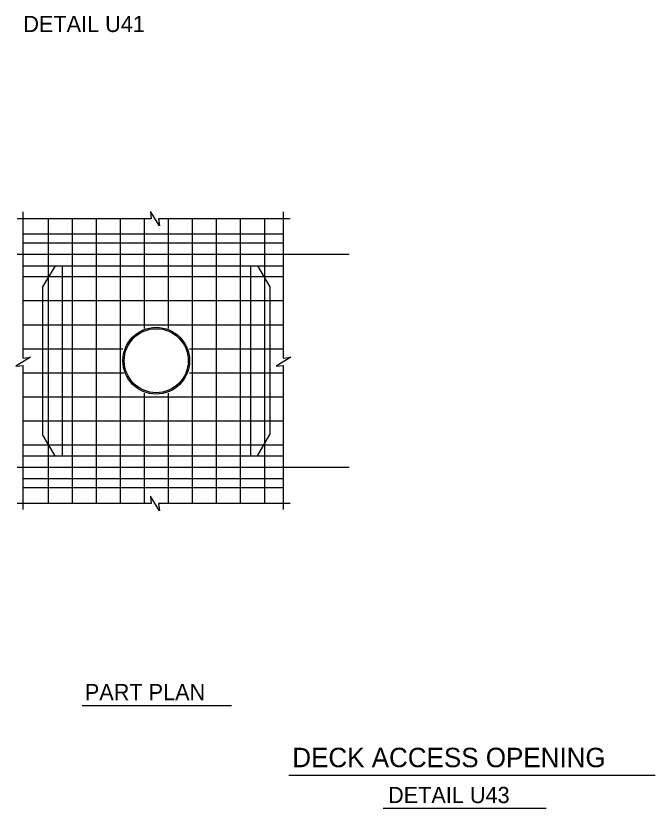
# Model space of a CAD drawing. Extents: x -851.3 to -792.3, y 474.7 to 534.3.
# Drawn here: x -846.37 to -826.41, y 478.98 to 503.7 of the extents above; entities that cross this region are included whole.
import ezdxf

# ---------------------------------------------------------------- set-up
doc = ezdxf.new("R2010")
doc.units = 0
for name, color, linetype in [('56 Stage 3 Anno', 7, 'Continuous'), ('str_Center-Line-A', 7, 'Continuous'), ('str_Concrete-A', 7, 'Continuous'), ('str_Reinforcement-A', 7, 'Continuous')]:
    doc.layers.add(name, color=color, linetype=linetype)

msp = doc.modelspace()

# ---------------------------------------------------------------- linework, layer by layer
at = {"layer": '56 Stage 3 Anno'}
for p, q in [((-844.293, 482.185), (-839.629, 482.185)), ((-834.901, 478.982), (-829.807, 478.982))]:
    msp.add_line(p, q, dxfattribs=at)
at = {"layer": 'str_Center-Line-A'}
for p, q in [((-846.325, 496.263), (-835.959, 496.263)), ((-846.325, 489.623), (-835.959, 489.623))]:
    msp.add_line(p, q, dxfattribs=at)
at = {"layer": 'str_Concrete-A'}
for p, q in [((-846.138, 493.026), (-846.138, 497.594)), ((-841.88, 497.147), (-842.166, 497.604)), ((-842.166, 497.604), (-842.138, 497.375)), ((-838.013, 493.026), (-838.013, 497.594)), ((-842.138, 497.375), (-846.325, 497.375)), ((-837.803, 497.375), (-841.909, 497.375)), ((-841.909, 497.375), (-841.88, 497.147)), ((-846.138, 496.902), (-838.013, 496.902)), ((-846.138, 496.617), (-838.013, 496.617)), ((-846.138, 495.909), (-838.013, 495.909)), ((-845.143, 495.909), (-845.53, 495.246)), ((-844.924, 495.909), (-844.924, 489.977)), ((-839.043, 495.909), (-839.043, 489.977)), ((-838.824, 495.909), (-838.436, 495.246)), ((-845.53, 495.246), (-845.53, 490.641)), ((-838.436, 495.246), (-838.436, 490.641)), ((-846.138, 488.3), (-846.138, 492.797)), ((-838.013, 488.3), (-838.013, 492.797)), ((-845.143, 489.977), (-845.53, 490.641)), ((-838.824, 489.977), (-838.436, 490.641)), ((-846.138, 489.977), (-838.013, 489.977)), ((-846.138, 489.27), (-838.013, 489.27)), ((-846.138, 488.984), (-838.013, 488.984)), ((-841.88, 488.262), (-842.166, 488.719)), ((-842.166, 488.719), (-842.138, 488.49)), ((-842.138, 488.49), (-846.325, 488.49)), ((-842.172, 488.491), (-842.612, 488.491)), ((-837.803, 488.49), (-841.909, 488.49)), ((-841.909, 488.49), (-841.88, 488.262)), ((-841.412, 488.491), (-841.852, 488.491))]:
    msp.add_line(p, q, dxfattribs=at)
for points in [[(-846.138, 493.026), (-845.91, 493.054), (-846.367, 492.768), (-846.138, 492.797)], [(-838.013, 493.026), (-837.785, 493.054), (-838.242, 492.768), (-838.013, 492.797)]]:
    msp.add_lwpolyline(points, dxfattribs=at)
for radius in [1.042, 1]:
    msp.add_circle((-841.983, 492.943), radius, dxfattribs=at)
at = {"layer": 'str_Reinforcement-A'}
for p, q in [((-845.358, 497.375), (-845.358, 488.511)), ((-844.608, 497.375), (-844.608, 488.511)), ((-843.858, 497.375), (-843.858, 488.511)), ((-843.108, 497.375), (-843.108, 488.511)), ((-842.358, 497.375), (-842.358, 493.951)), ((-841.608, 497.375), (-841.608, 493.951)), ((-840.858, 497.375), (-840.858, 488.511)), ((-840.108, 497.375), (-840.108, 488.511)), ((-839.358, 497.375), (-839.358, 488.511)), ((-838.608, 497.375), (-838.608, 488.511)), ((-846.138, 495.568), (-838.013, 495.568)), ((-846.138, 494.818), (-838.013, 494.818)), ((-846.138, 494.068), (-838.013, 494.068)), ((-846.138, 493.318), (-843.026, 493.318)), ((-840.947, 493.318), (-838.013, 493.318)), ((-846.138, 492.568), (-842.991, 492.568)), ((-840.94, 492.568), (-838.013, 492.568)), ((-846.138, 491.818), (-838.013, 491.818)), ((-842.358, 491.934), (-842.358, 488.511)), ((-841.608, 491.927), (-841.608, 488.511)), ((-846.138, 491.068), (-838.013, 491.068)), ((-846.138, 490.318), (-838.013, 490.318)), ((-837.844, 480.012), (-826.406, 480.012))]:
    msp.add_line(p, q, dxfattribs=at)

# ---------------------------------------------------------------- texts
at = {"layer": '56 Stage 3 Anno'}
for s, p in [('DETAIL U41', (-846.133, 503.199)), ('PART PLAN', (-844.212, 482.351)), ('DETAIL U43', (-834.745, 479.139))]:
    msp.add_text(s, height=0.5056, dxfattribs=at).set_placement(p)
at = {"layer": 'str_Reinforcement-A'}
msp.add_text('DECK ACCESS OPENING', height=0.60667, dxfattribs=at).set_placement((-837.734, 480.259))

doc.saveas('drawing.dxf')
